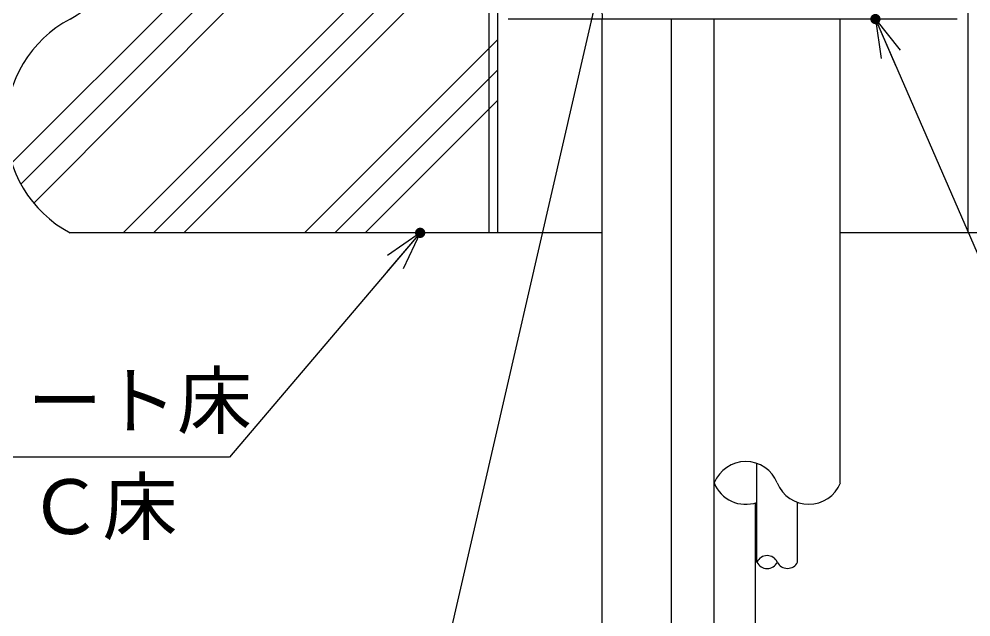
# Model space of a CAD drawing. Extents: x 443 to 1217, y -1921 to -677.
# Drawn here: x 669.89 to 713.27, y -1168.22 to -1140.98 of the extents above; entities that cross this region are included whole.
import ezdxf
from ezdxf.enums import TextEntityAlignment as Align

# ---------------------------------------------------------------- set-up
doc = ezdxf.new("R2010")
doc.units = 0
doc.header["$MEASUREMENT"] = 0
doc.layers.get('0').update_dxf_attribs({"linetype": 'CONTINUOUS'})
for name, color, linetype in [('10', 7, 'CONTINUOUS'), ('2', 2, 'CONTINUOUS'), ('3', 8, 'CONTINUOUS'), ('5', 7, 'CONTINUOUS')]:
    doc.layers.add(name, color=color, linetype=linetype)
doc.styles.add('ｽﾀｲﾙ2', font='MS PGothic.ttf')

msp = doc.modelspace()

# ---------------------------------------------------------------- linework, layer by layer
at = {"color": 7, "linetype": 'Continuous'}
for p, q in [((696.399, -1139.182), (688.645, -1172.798)), ((708.917, -1140.982), (720.586, -1167.844)), ((688.171, -1150.721), (679.477, -1160.949)), ((679.477, -1160.949), (648.083, -1160.949))]:
    msp.add_line(p, q, dxfattribs=at)
at = {"color": 8}
for p, q in [((696.399, -1139.182), (695.874, -1141.459)), ((696.399, -1139.182), (696.463, -1140.995)), ((708.917, -1140.982), (710.046, -1142.402)), ((708.917, -1140.982), (709.184, -1142.777)), ((708.917, -1140.982), (709.848, -1143.125)), ((688.171, -1150.721), (687.393, -1152.361))]:
    msp.add_line(p, q, dxfattribs=at)
at = {"color": 0}
for q in [(686.657, -1152.502), (686.678, -1151.752)]:
    msp.add_line((688.171, -1150.721), q, dxfattribs=at)
at = {"color": 8, "const_width": 0.234}
for points in [[(708.986, -1140.888, 1), (708.847, -1141.076, 1), (708.986, -1140.888)], [(688.286, -1150.742, 1), (688.056, -1150.7, 1), (688.286, -1150.742)]]:
    msp.add_lwpolyline(points, format="xyb", dxfattribs=at)
at = {"layer": '2', "color": 2, "linetype": 'Continuous'}
for p, q in [((691.307, -1121.503), (691.307, -1150.721)), ((696.444, -1150.721), (672.218, -1150.721)), ((732.602, -1150.721), (707.316, -1150.721))]:
    msp.add_line(p, q, dxfattribs=at)
at = {"layer": '2', "color": 3, "linetype": 'Continuous'}
for p, q in [((691.696, -1121.698), (691.696, -1150.721)), ((713.123, -1121.698), (713.123, -1150.721))]:
    msp.add_line(p, q, dxfattribs=at)
at = {"layer": '2', "color": 8, "linetype": 'Continuous'}
for p, q in [((669.561, -1147.54), (685.858, -1131.242)), ((669.975, -1148.503), (687.236, -1131.242)), ((670.566, -1149.374), (688.617, -1131.242)), ((691.696, -1133.668), (674.644, -1150.721)), ((691.696, -1135.045), (676.021, -1150.721)), ((691.696, -1136.423), (677.398, -1150.721)), ((682.908, -1150.721), (691.696, -1141.932)), ((684.285, -1150.721), (691.696, -1143.31)), ((685.662, -1150.721), (691.696, -1144.687))]:
    msp.add_line(p, q, dxfattribs=at)
at = {"layer": '2', "color": 2, "linetype": 'Continuous'}
for centre, start, end in [((669.621, -1136.112), 298.0725, 61.9275), ((674.815, -1145.851), 118.0725, 241.9275)]:
    msp.add_arc(centre, 5.519, start, end, dxfattribs=at)
at = {"layer": '3', "color": 3, "linetype": 'Continuous'}
msp.add_line((712.636, -1140.982), (692.183, -1140.982), dxfattribs=at)
at = {"layer": '5', "color": 3, "linetype": 'Continuous'}
for p, q in [((696.444, -1140.982), (696.444, -1171.758)), ((699.621, -1173.31), (699.621, -1140.982)), ((701.569, -1173.31), (701.569, -1140.982)), ((707.316, -1162.116), (707.316, -1140.982)), ((703.516, -1165.719), (703.516, -1161.229)), ((703.433, -1163.03), (703.433, -1171.758)), ((705.369, -1165.719), (705.369, -1163.003))]:
    msp.add_line(p, q, dxfattribs=at)
for centre, radius, start, end in [((703.006, -1162.689), 1.547, 21.7462, 158.2538), ((703.006, -1161.543), 1.547, 201.7462, 289.259), ((705.88, -1161.543), 1.547, 201.7426, 338.2574), ((703.979, -1165.941), 0.514, 25.5575, 154.4425), ((703.979, -1165.498), 0.514, 205.5575, 334.4425), ((704.906, -1165.498), 0.513, 205.5134, 334.4866)]:
    msp.add_arc(centre, radius, start, end, dxfattribs=at)

# ---------------------------------------------------------------- texts
at = {"layer": '10', "linetype": 'Continuous', "style": 'ｽﾀｲﾙ2'}
for tag, p in [('鉄筋コンクリート床', (649.817, -1160.365)), ('もしくはＡＬＣ床', (649.83, -1165.195))]:
    msp.add_attdef(tag, text='', height=2.5, dxfattribs=at).set_placement(p, align=Align.BOTTOM_LEFT)

doc.saveas('drawing.dxf')
